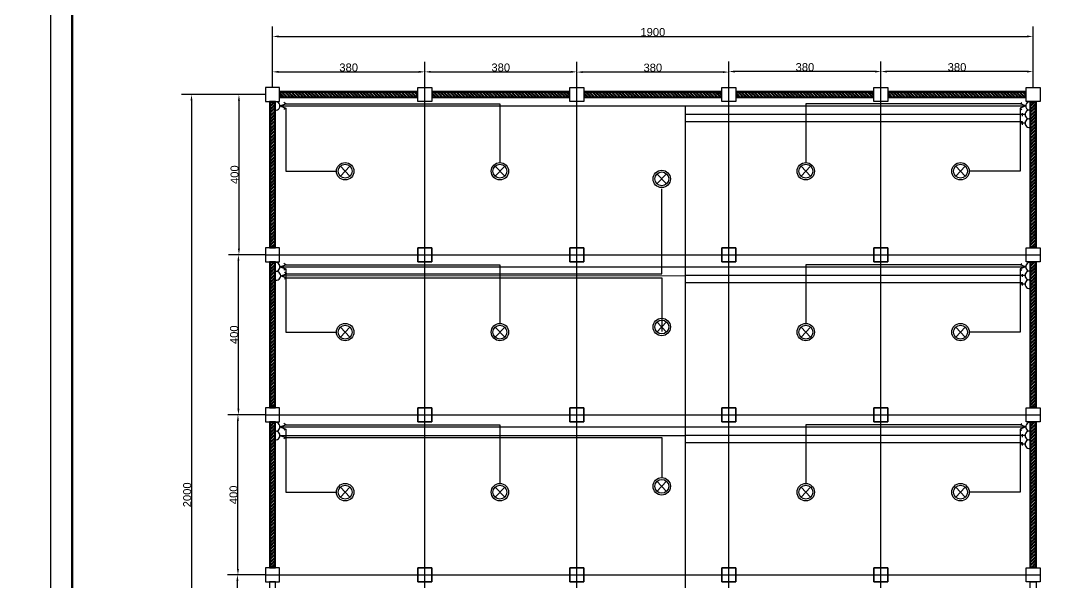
# Model space of a CAD drawing. Header units: centimetres. Extents: x -377343 to 693706, y 194584 to 813780.
# Drawn here: x 193626 to 196216, y 499063 to 500466 of the extents above; entities that cross this region are included whole.
import ezdxf

# ---------------------------------------------------------------- set-up
doc = ezdxf.new("R2010")
doc.units = ezdxf.units.CM
doc.header["$PDMODE"] = 3
doc.layers.add('Layer1', color=7, linetype='Continuous')
doc.layers.add('PIPA', color=11, linetype='Continuous')
doc.layers.add('Legenda', color=252, linetype='Continuous', lineweight=20)
doc.styles.get("Standard").update_dxf_attribs({"font": 'arial.ttf'})
doc.dimstyles.new('ISO-25', dxfattribs={"dimtxt": 2.5, "dimasz": 2.5, "dimexe": 1.25, "dimexo": 0.625, "dimtad": 1, "dimtxsty": 'Standard', "dimcen": 2.5, "dimadec": 0, "dimazin": 0, "dimtfac": 1, "dimtmove": 0, "dimatfit": 3, "dimfxl": 1, "dimarcsym": 0})

# ---------------------------------------------------------------- blocks, each defined once
blk = doc.blocks.new('*D100')
at = {"layer": 'Defpoints', "color": 0, "transparency": 16777216}
for p in [(194635.2, 500338.2), (194255.2, 500298.8), (194635.2, 500298.8)]:
    blk.add_point(p, dxfattribs=at)
at = {"layer": 'Layer1', "color": 0, "lineweight": -2, "transparency": 16777216}
for p, q in [((194255.2, 500299.4), (194255.2, 500363.2)), ((194635.2, 500299.4), (194635.2, 500363.2)), ((194270.2, 500338.2), (194620.2, 500338.2))]:
    blk.add_line(p, q, dxfattribs=at)
at = {"layer": 'Layer1', "color": 0, "transparency": 16777216}
for points in [[(194270.2, 500340.7), (194270.2, 500335.7), (194255.2, 500338.2)], [(194620.2, 500340.7), (194620.2, 500335.7), (194635.2, 500338.2)]]:
    blk.add_solid(points, dxfattribs=at)
at = {"layer": 'Layer1', "color": 0, "transparency": 16777216, "insert": (194445.2, 500349), "char_height": 20, "attachment_point": 5}
blk.add_mtext('380', dxfattribs=at)
blk = doc.blocks.new('*D93')
at = {"layer": 'Defpoints', "color": 0, "transparency": 16777216}
for p in [(195015.2, 500338.2), (194635.2, 500298.8), (195015.2, 500298.8)]:
    blk.add_point(p, dxfattribs=at)
at = {"layer": 'Layer1', "color": 0, "lineweight": -2, "transparency": 16777216}
for p, q in [((194635.2, 500299.4), (194635.2, 500363.2)), ((195015.2, 500299.4), (195015.2, 500363.2)), ((194650.2, 500338.2), (195000.2, 500338.2))]:
    blk.add_line(p, q, dxfattribs=at)
at = {"layer": 'Layer1', "color": 0, "transparency": 16777216}
for points in [[(194650.2, 500340.7), (194650.2, 500335.7), (194635.2, 500338.2)], [(195000.2, 500340.7), (195000.2, 500335.7), (195015.2, 500338.2)]]:
    blk.add_solid(points, dxfattribs=at)
at = {"layer": 'Layer1', "color": 0, "transparency": 16777216, "insert": (194825.2, 500349), "char_height": 20, "attachment_point": 5}
blk.add_mtext('380', dxfattribs=at)
blk = doc.blocks.new('*D94')
at = {"layer": 'Defpoints', "color": 0, "transparency": 16777216}
for p in [(195015.2, 500337.7), (195015.2, 500298.8), (195395.2, 500298.8)]:
    blk.add_point(p, dxfattribs=at)
at = {"layer": 'Layer1', "color": 0, "lineweight": -2, "transparency": 16777216}
for p, q in [((195015.2, 500299.4), (195015.2, 500362.7)), ((195395.2, 500299.4), (195395.2, 500362.7)), ((195380.2, 500337.7), (195030.2, 500337.7))]:
    blk.add_line(p, q, dxfattribs=at)
at = {"layer": 'Layer1', "color": 0, "transparency": 16777216}
for points in [[(195030.2, 500340.2), (195030.2, 500335.2), (195015.2, 500337.7)], [(195380.2, 500340.2), (195380.2, 500335.2), (195395.2, 500337.7)]]:
    blk.add_solid(points, dxfattribs=at)
at = {"layer": 'Layer1', "color": 0, "transparency": 16777216, "insert": (195205.2, 500348.6), "char_height": 20, "attachment_point": 5}
blk.add_mtext('380', dxfattribs=at)
blk = doc.blocks.new('*D95')
at = {"layer": 'Defpoints', "color": 0, "transparency": 16777216}
for p in [(195395.2, 500339), (195395.2, 500298.8), (195775.2, 500298.8)]:
    blk.add_point(p, dxfattribs=at)
at = {"layer": 'Layer1', "color": 0, "lineweight": -2, "transparency": 16777216}
for p, q in [((195395.2, 500299.4), (195395.2, 500364)), ((195775.2, 500299.4), (195775.2, 500364)), ((195760.2, 500339), (195410.2, 500339))]:
    blk.add_line(p, q, dxfattribs=at)
at = {"layer": 'Layer1', "color": 0, "transparency": 16777216}
for points in [[(195410.2, 500341.5), (195410.2, 500336.5), (195395.2, 500339)], [(195760.2, 500341.5), (195760.2, 500336.5), (195775.2, 500339)]]:
    blk.add_solid(points, dxfattribs=at)
at = {"layer": 'Layer1', "color": 0, "transparency": 16777216, "insert": (195585.2, 500349.8), "char_height": 20, "attachment_point": 5}
blk.add_mtext('380', dxfattribs=at)
blk = doc.blocks.new('*D92')
at = {"layer": 'Defpoints', "color": 0, "transparency": 16777216}
for p in [(195775.2, 500339), (195775.2, 500298.8), (196155.2, 500298.8)]:
    blk.add_point(p, dxfattribs=at)
at = {"layer": 'Layer1', "color": 0, "lineweight": -2, "transparency": 16777216}
for p, q in [((195775.2, 500299.4), (195775.2, 500364)), ((196155.2, 500299.4), (196155.2, 500364)), ((196140.2, 500339), (195790.2, 500339))]:
    blk.add_line(p, q, dxfattribs=at)
at = {"layer": 'Layer1', "color": 0, "transparency": 16777216}
for points in [[(195790.2, 500341.5), (195790.2, 500336.5), (195775.2, 500339)], [(196140.2, 500341.5), (196140.2, 500336.5), (196155.2, 500339)]]:
    blk.add_solid(points, dxfattribs=at)
at = {"layer": 'Layer1', "color": 0, "transparency": 16777216, "insert": (195965.2, 500349.8), "char_height": 20, "attachment_point": 5}
blk.add_mtext('380', dxfattribs=at)
blk = doc.blocks.new('*D89')
at = {"layer": 'Defpoints', "color": 0, "transparency": 16777216}
for p in [(196155.2, 500426.7), (194255.2, 500298.8), (196155.2, 500298.8)]:
    blk.add_point(p, dxfattribs=at)
at = {"layer": 'Layer1', "color": 0, "lineweight": -2, "transparency": 16777216}
for p, q in [((194255.2, 500299.4), (194255.2, 500451.7)), ((196155.2, 500299.4), (196155.2, 500451.7)), ((194270.2, 500426.7), (196140.2, 500426.7))]:
    blk.add_line(p, q, dxfattribs=at)
at = {"layer": 'Layer1', "color": 0, "transparency": 16777216}
for points in [[(194270.2, 500429.2), (194270.2, 500424.2), (194255.2, 500426.7)], [(196140.2, 500429.2), (196140.2, 500424.2), (196155.2, 500426.7)]]:
    blk.add_solid(points, dxfattribs=at)
at = {"layer": 'Layer1', "color": 0, "transparency": 16777216, "insert": (195205.2, 500437.5), "char_height": 20, "attachment_point": 5}
blk.add_mtext('1900', dxfattribs=at)
blk = doc.blocks.new('*D96')
at = {"layer": 'Defpoints', "color": 0, "transparency": 16777216}
for p in [(194237.7, 500281.3), (194171, 499881.3), (194237.7, 499881.3)]:
    blk.add_point(p, dxfattribs=at)
at = {"layer": 'Layer1', "color": 0, "lineweight": -2, "transparency": 16777216}
for p, q in [((194237.1, 500281.3), (194146, 500281.3)), ((194171, 500266.3), (194171, 499896.3)), ((194237.1, 499881.3), (194146, 499881.3))]:
    blk.add_line(p, q, dxfattribs=at)
at = {"layer": 'Layer1', "color": 0, "transparency": 16777216}
for points in [[(194168.5, 500266.3), (194173.5, 500266.3), (194171, 500281.3)], [(194168.5, 499896.3), (194173.5, 499896.3), (194171, 499881.3)]]:
    blk.add_solid(points, dxfattribs=at)
at = {"layer": 'Layer1', "color": 0, "transparency": 16777216, "insert": (194160.1, 500081.3), "char_height": 20, "attachment_point": 5, "rotation": 90}
blk.add_mtext('400', dxfattribs=at)
blk = doc.blocks.new('*D97')
at = {"layer": 'Defpoints', "color": 0, "transparency": 16777216}
for p in [(194169.7, 499881.3), (194237.7, 499881.3), (194237.7, 499481.3)]:
    blk.add_point(p, dxfattribs=at)
at = {"layer": 'Layer1', "color": 0, "lineweight": -2, "transparency": 16777216}
for p, q in [((194237.1, 499881.3), (194144.7, 499881.3)), ((194169.7, 499496.3), (194169.7, 499866.3)), ((194237.1, 499481.3), (194144.7, 499481.3))]:
    blk.add_line(p, q, dxfattribs=at)
at = {"layer": 'Layer1', "color": 0, "transparency": 16777216}
for points in [[(194167.2, 499866.3), (194172.2, 499866.3), (194169.7, 499881.3)], [(194167.2, 499496.3), (194172.2, 499496.3), (194169.7, 499481.3)]]:
    blk.add_solid(points, dxfattribs=at)
at = {"layer": 'Layer1', "color": 0, "transparency": 16777216, "insert": (194158.9, 499681.3), "char_height": 20, "attachment_point": 5, "rotation": 90}
blk.add_mtext('400', dxfattribs=at)
blk = doc.blocks.new('*D98')
at = {"layer": 'Defpoints', "color": 0, "transparency": 16777216}
for p in [(194168.5, 499481.3), (194237.1, 499481.3), (194237.7, 499081.3)]:
    blk.add_point(p, dxfattribs=at)
at = {"layer": 'Layer1', "color": 0, "lineweight": -2, "transparency": 16777216}
for p, q in [((194236.5, 499481.3), (194143.5, 499481.3)), ((194168.5, 499096.3), (194168.5, 499466.3)), ((194237.1, 499081.3), (194143.5, 499081.3))]:
    blk.add_line(p, q, dxfattribs=at)
at = {"layer": 'Layer1', "color": 0, "transparency": 16777216}
for points in [[(194166, 499466.3), (194171, 499466.3), (194168.5, 499481.3)], [(194166, 499096.3), (194171, 499096.3), (194168.5, 499081.3)]]:
    blk.add_solid(points, dxfattribs=at)
at = {"layer": 'Layer1', "color": 0, "transparency": 16777216, "insert": (194157.6, 499281.3), "char_height": 20, "attachment_point": 5, "rotation": 90}
blk.add_mtext('400', dxfattribs=at)
blk = doc.blocks.new('*D91')
at = {"layer": 'Defpoints', "color": 0, "transparency": 16777216}
for p in [(194167.2, 499081.3), (194237.1, 499081.3), (194237.7, 498681.3)]:
    blk.add_point(p, dxfattribs=at)
at = {"layer": 'Layer1', "color": 0, "lineweight": -2, "transparency": 16777216}
for p, q in [((194236.5, 499081.3), (194142.2, 499081.3)), ((194167.2, 498696.3), (194167.2, 499066.3)), ((194237.1, 498681.3), (194142.2, 498681.3))]:
    blk.add_line(p, q, dxfattribs=at)
at = {"layer": 'Layer1', "color": 0, "transparency": 16777216}
for points in [[(194164.7, 499066.3), (194169.7, 499066.3), (194167.2, 499081.3)], [(194164.7, 498696.3), (194169.7, 498696.3), (194167.2, 498681.3)]]:
    blk.add_solid(points, dxfattribs=at)
at = {"layer": 'Layer1', "color": 0, "transparency": 16777216, "insert": (194156.4, 498881.3), "char_height": 20, "attachment_point": 5, "rotation": 90}
blk.add_mtext('400', dxfattribs=at)
blk = doc.blocks.new('*D90')
at = {"layer": 'Defpoints', "color": 0, "transparency": 16777216}
for p in [(194237.7, 500281.3), (194052.5, 498281.3), (194237.1, 498281.3)]:
    blk.add_point(p, dxfattribs=at)
at = {"layer": 'Layer1', "color": 0, "lineweight": -2, "transparency": 16777216}
for p, q in [((194237.1, 500281.3), (194027.5, 500281.3)), ((194052.5, 500266.3), (194052.5, 498296.3)), ((194236.5, 498281.3), (194027.5, 498281.3))]:
    blk.add_line(p, q, dxfattribs=at)
at = {"layer": 'Layer1', "color": 0, "transparency": 16777216}
for points in [[(194050, 500266.3), (194055, 500266.3), (194052.5, 500281.3)], [(194050, 498296.3), (194055, 498296.3), (194052.5, 498281.3)]]:
    blk.add_solid(points, dxfattribs=at)
at = {"layer": 'Layer1', "color": 0, "transparency": 16777216, "insert": (194041.7, 499281.3), "char_height": 20, "attachment_point": 5, "rotation": 90}
blk.add_mtext('2000', dxfattribs=at)

msp = doc.modelspace()

# ---------------------------------------------------------------- hatches: boundary and pattern name
at = {"layer": 'Layer1'}
h = msp.add_hatch(dxfattribs=at)
h.set_pattern_fill('ANSI32', color=256, scale=0.6, angle=-90)
h.set_pattern_definition([(315, (-299554.919, 652680.5086), (4.041115254, 4.041115254), []), (315, (-299554.919, 652677.8146), (4.041115254, 4.041115254), [])])
h.paths.add_polyline_path([(194615.729, 500275.806), (194615.729, 500286.806), (194274.729, 500286.806), (194274.729, 500275.806)])
h = msp.add_hatch(dxfattribs=at)
h.set_pattern_fill('ANSI32', color=256, scale=0.6, angle=-90)
h.set_pattern_definition([(315, (-299174.919, 652680.5086), (4.041115254, 4.041115254), []), (315, (-299174.919, 652677.8146), (4.041115254, 4.041115254), [])])
h.paths.add_polyline_path([(194995.729, 500275.806), (194995.729, 500286.806), (194654.729, 500286.806), (194654.729, 500275.806)])
h = msp.add_hatch(dxfattribs=at)
h.set_pattern_fill('ANSI32', color=256, scale=0.6, angle=-90)
h.set_pattern_definition([(315, (-298794.919, 652680.5086), (4.041115254, 4.041115254), []), (315, (-298794.919, 652677.8146), (4.041115254, 4.041115254), [])])
h.paths.add_polyline_path([(195375.729, 500275.806), (195375.729, 500286.806), (195034.729, 500286.806), (195034.729, 500275.806)])
h = msp.add_hatch(dxfattribs=at)
h.set_pattern_fill('ANSI32', color=256, scale=0.6, angle=-90)
h.set_pattern_definition([(315, (-298414.919, 652680.5086), (4.041115254, 4.041115254), []), (315, (-298414.919, 652677.8146), (4.041115254, 4.041115254), [])])
h.paths.add_polyline_path([(195755.729, 500275.806), (195755.729, 500286.806), (195414.729, 500286.806), (195414.729, 500275.806)])
h = msp.add_hatch(dxfattribs=at)
h.set_pattern_fill('ANSI32', color=256, scale=0.6, angle=-90)
h.set_pattern_definition([(315, (-298034.919, 652680.5086), (4.041115254, 4.041115254), []), (315, (-298034.919, 652677.8146), (4.041115254, 4.041115254), [])])
h.paths.add_polyline_path([(196135.729, 500275.806), (196135.729, 500286.806), (195794.729, 500286.806), (195794.729, 500275.806)])
h = msp.add_hatch(dxfattribs=at)
h.set_pattern_fill('ANSI32', color=256, scale=0.6)
h.set_pattern_definition([(45, (41856.0267, 6071.158), (-4.041115254, 4.041115254), []), (45, (41858.721, 6071.158), (-4.041115254, 4.041115254), [])])
h.paths.add_polyline_path([(194260.729, 500261.806), (194249.729, 500261.806), (194249.729, 499900.806), (194260.729, 499900.806)])
h = msp.add_hatch(dxfattribs=at)
h.set_pattern_fill('ANSI32', color=256, scale=0.6)
h.set_pattern_definition([(45, (41476.0267, 6071.158), (-4.041115254, 4.041115254), []), (45, (41478.721, 6071.158), (-4.041115254, 4.041115254), [])])
h.paths.add_polyline_path([(196149.729, 500261.806), (196160.729, 500261.806), (196160.729, 499900.806), (196149.729, 499900.806)])
h = msp.add_hatch(dxfattribs=at)
h.set_pattern_fill('ANSI32', color=256, scale=0.6)
h.set_pattern_definition([(45, (41856.0267, 5671.158), (-4.041115254, 4.041115254), []), (45, (41858.721, 5671.158), (-4.041115254, 4.041115254), [])])
h.paths.add_polyline_path([(194260.729, 499861.806), (194249.729, 499861.806), (194249.729, 499500.806), (194260.729, 499500.806)])
h = msp.add_hatch(dxfattribs=at)
h.set_pattern_fill('ANSI32', color=256, scale=0.6)
h.set_pattern_definition([(45, (41476.0267, 5671.158), (-4.041115254, 4.041115254), []), (45, (41478.721, 5671.158), (-4.041115254, 4.041115254), [])])
h.paths.add_polyline_path([(196149.729, 499861.806), (196160.729, 499861.806), (196160.729, 499500.806), (196149.729, 499500.806)])
h = msp.add_hatch(dxfattribs=at)
h.set_pattern_fill('ANSI32', color=256, scale=0.6)
h.set_pattern_definition([(45, (41856.0267, 5271.158), (-4.041115254, 4.041115254), []), (45, (41858.721, 5271.158), (-4.041115254, 4.041115254), [])])
h.paths.add_polyline_path([(194260.729, 499461.806), (194249.729, 499461.806), (194249.729, 499100.806), (194260.729, 499100.806)])
h = msp.add_hatch(dxfattribs=at)
h.set_pattern_fill('ANSI32', color=256, scale=0.6)
h.set_pattern_definition([(45, (41476.0267, 5271.158), (-4.041115254, 4.041115254), []), (45, (41478.721, 5271.158), (-4.041115254, 4.041115254), [])])
h.paths.add_polyline_path([(196149.729, 499461.806), (196160.729, 499461.806), (196160.729, 499100.806), (196149.729, 499100.806)])

# ---------------------------------------------------------------- linework, layer by layer
for p, q in [((194635.229, 498281.306), (194635.229, 500298.806)), ((195015.229, 498281.306), (195015.229, 500298.806)), ((195395.229, 498281.306), (195395.229, 500298.806)), ((195775.229, 498281.306), (195775.229, 500298.806)), ((194287.808, 500258.275), (194823.075, 500258.275)), ((194823.075, 500258.275), (194823.075, 500111.685)), ((196122.65, 500258.275), (195587.383, 500258.275)), ((195587.383, 500258.275), (195587.383, 500111.685)), ((194273.59, 500252.945), (196136.868, 500252.945)), ((194287.808, 500247.616), (194287.808, 500089.922)), ((195287.162, 498359.662), (195287.162, 500252.945)), ((196123.194, 500231.365), (195287.162, 500231.365)), ((196122.65, 500247.616), (196122.65, 500089.922)), ((196135.123, 500231.365), (196123.194, 500231.365)), ((196129.159, 500227.634), (196129.159, 500234.808)), ((196136.868, 500252.945), (196129.759, 500252.945)), ((196129.159, 500213.368), (195287.162, 500213.368)), ((196135.123, 500209.925), (196123.194, 500209.925)), ((196129.159, 500206.194), (196129.159, 500213.368)), ((194424.533, 500102.47), (194448.461, 500077.373)), ((194448.461, 500102.47), (194424.533, 500077.373)), ((194811.111, 500102.47), (194835.039, 500077.373)), ((194835.039, 500102.47), (194811.111, 500077.373)), ((195599.347, 500102.47), (195575.419, 500077.373)), ((195575.419, 500102.47), (195599.347, 500077.373)), ((195985.925, 500102.47), (195961.997, 500077.373)), ((195961.997, 500102.47), (195985.925, 500077.373)), ((194287.808, 500089.922), (194414.733, 500089.922)), ((195239.418, 500083.239), (195215.49, 500058.143)), ((195215.49, 500083.239), (195239.418, 500058.143)), ((196122.65, 500089.922), (195995.725, 500089.922)), ((194237.729, 499881.306), (196172.729, 499881.306)), ((194273.59, 499850.945), (196136.868, 499850.945)), ((194287.808, 499856.275), (194823.075, 499856.275)), ((194287.808, 499845.616), (194287.808, 499687.922)), ((194823.075, 499856.275), (194823.075, 499709.685)), ((196122.65, 499856.275), (195587.383, 499856.275)), ((195587.383, 499856.275), (195587.383, 499709.685)), ((196122.65, 499845.616), (196122.65, 499687.922)), ((194275.335, 499828.543), (195287.162, 499829.365)), ((196123.194, 499829.365), (195287.162, 499829.365)), ((196135.123, 499829.365), (196123.194, 499829.365)), ((196129.159, 499825.634), (196129.159, 499832.808)), ((196129.159, 499811.368), (195287.162, 499811.368)), ((196135.123, 499807.925), (196123.194, 499807.925)), ((196129.159, 499804.194), (196129.159, 499811.368)), ((195239.418, 499713.24), (195215.49, 499688.143)), ((195215.49, 499713.24), (195239.418, 499688.143)), ((194287.808, 499687.922), (194414.733, 499687.922)), ((194424.533, 499700.47), (194448.461, 499675.373)), ((194448.461, 499700.47), (194424.533, 499675.373)), ((194811.111, 499700.47), (194835.039, 499675.373)), ((194835.039, 499700.47), (194811.111, 499675.373)), ((195599.347, 499700.47), (195575.419, 499675.373)), ((195575.419, 499700.47), (195599.347, 499675.373)), ((195985.925, 499700.47), (195961.997, 499675.373)), ((195961.997, 499700.47), (195985.925, 499675.373)), ((196122.65, 499687.922), (195995.725, 499687.922)), ((194237.729, 499481.306), (196172.729, 499481.306)), ((194287.808, 499456.275), (194823.075, 499456.275)), ((194823.075, 499456.275), (194823.075, 499309.685)), ((196122.65, 499456.275), (195587.383, 499456.275)), ((195587.383, 499456.275), (195587.383, 499309.685)), ((194273.59, 499450.945), (196136.868, 499450.945)), ((194273.59, 499429.506), (195287.162, 499429.365)), ((194287.808, 499445.616), (194287.808, 499287.922)), ((196123.194, 499429.365), (195287.162, 499429.365)), ((196122.65, 499445.616), (196122.65, 499287.922)), ((196135.123, 499429.365), (196123.194, 499429.365)), ((196129.159, 499425.634), (196129.159, 499432.808)), ((196129.159, 499411.368), (195287.162, 499411.368)), ((196135.123, 499407.925), (196123.194, 499407.925)), ((196129.159, 499404.194), (196129.159, 499411.368)), ((194424.533, 499300.47), (194448.461, 499275.373)), ((194448.461, 499300.47), (194424.533, 499275.373)), ((194811.111, 499300.47), (194835.039, 499275.373)), ((194835.039, 499300.47), (194811.111, 499275.373)), ((195239.418, 499315.117), (195215.49, 499290.021)), ((195215.49, 499315.117), (195239.418, 499290.021)), ((195599.347, 499300.47), (195575.419, 499275.373)), ((195575.419, 499300.47), (195599.347, 499275.373)), ((195985.925, 499300.47), (195961.997, 499275.373)), ((195961.997, 499300.47), (195985.925, 499275.373)), ((194287.808, 499287.922), (194414.733, 499287.922)), ((196122.65, 499287.922), (195995.725, 499287.922)), ((194237.729, 499081.306), (196172.729, 499081.306))]:
    msp.add_line(p, q, dxfattribs=at)
for points in [[(194237.729, 500263.806), (194272.729, 500263.806), (194272.729, 500298.806), (194237.729, 500298.806)], [(194272.729, 500288.806), (194272.729, 500273.806), (194617.729, 500273.806), (194617.729, 500288.806)], [(194274.729, 500286.806), (194274.729, 500275.806), (194615.729, 500275.806), (194615.729, 500286.806)], [(194617.729, 500298.806), (194652.729, 500298.806), (194652.729, 500263.806), (194617.729, 500263.806)], [(194652.729, 500288.806), (194652.729, 500273.806), (194997.729, 500273.806), (194997.729, 500288.806)], [(194654.729, 500286.806), (194654.729, 500275.806), (194995.729, 500275.806), (194995.729, 500286.806)], [(194997.729, 500298.806), (195032.729, 500298.806), (195032.729, 500263.806), (194997.729, 500263.806)], [(195032.729, 500288.806), (195032.729, 500273.806), (195377.729, 500273.806), (195377.729, 500288.806)], [(195034.729, 500286.806), (195034.729, 500275.806), (195375.729, 500275.806), (195375.729, 500286.806)], [(195377.729, 500298.806), (195412.729, 500298.806), (195412.729, 500263.806), (195377.729, 500263.806)], [(195412.729, 500288.806), (195412.729, 500273.806), (195757.729, 500273.806), (195757.729, 500288.806)], [(195414.729, 500286.806), (195414.729, 500275.806), (195755.729, 500275.806), (195755.729, 500286.806)], [(195757.729, 500298.806), (195792.729, 500298.806), (195792.729, 500263.806), (195757.729, 500263.806)], [(195792.729, 500288.806), (195792.729, 500273.806), (196137.729, 500273.806), (196137.729, 500288.806)], [(195794.729, 500286.806), (195794.729, 500275.806), (196135.729, 500275.806), (196135.729, 500286.806)], [(196137.729, 500298.806), (196172.729, 500298.806), (196172.729, 500263.806), (196137.729, 500263.806)], [(194247.729, 499898.806), (194262.729, 499898.806), (194262.729, 500263.806), (194247.729, 500263.806)], [(194249.729, 499900.806), (194260.729, 499900.806), (194260.729, 500261.806), (194249.729, 500261.806)], [(196162.729, 499898.806), (196147.729, 499898.806), (196147.729, 500263.806), (196162.729, 500263.806)], [(196160.729, 499900.806), (196149.729, 499900.806), (196149.729, 500261.806), (196160.729, 500261.806)], [(194237.729, 499863.806), (194272.729, 499863.806), (194272.729, 499898.806), (194237.729, 499898.806)], [(194652.729, 499863.806), (194617.729, 499863.806), (194617.729, 499898.806), (194652.729, 499898.806)], [(194617.729, 499863.806), (194652.729, 499863.806), (194652.729, 499898.806), (194617.729, 499898.806)], [(195032.729, 499863.806), (194997.729, 499863.806), (194997.729, 499898.806), (195032.729, 499898.806)], [(194997.729, 499863.806), (195032.729, 499863.806), (195032.729, 499898.806), (194997.729, 499898.806)], [(195412.729, 499863.806), (195377.729, 499863.806), (195377.729, 499898.806), (195412.729, 499898.806)], [(195377.729, 499863.806), (195412.729, 499863.806), (195412.729, 499898.806), (195377.729, 499898.806)], [(195792.729, 499863.806), (195757.729, 499863.806), (195757.729, 499898.806), (195792.729, 499898.806)], [(195757.729, 499863.806), (195792.729, 499863.806), (195792.729, 499898.806), (195757.729, 499898.806)], [(196172.729, 499863.806), (196137.729, 499863.806), (196137.729, 499898.806), (196172.729, 499898.806)], [(194247.729, 499498.806), (194262.729, 499498.806), (194262.729, 499863.806), (194247.729, 499863.806)], [(194249.729, 499500.806), (194260.729, 499500.806), (194260.729, 499861.806), (194249.729, 499861.806)], [(196162.729, 499498.806), (196147.729, 499498.806), (196147.729, 499863.806), (196162.729, 499863.806)], [(196160.729, 499500.806), (196149.729, 499500.806), (196149.729, 499861.806), (196160.729, 499861.806)], [(194237.729, 499463.806), (194272.729, 499463.806), (194272.729, 499498.806), (194237.729, 499498.806)], [(194652.729, 499463.806), (194617.729, 499463.806), (194617.729, 499498.806), (194652.729, 499498.806)], [(194617.729, 499463.806), (194652.729, 499463.806), (194652.729, 499498.806), (194617.729, 499498.806)], [(195032.729, 499463.806), (194997.729, 499463.806), (194997.729, 499498.806), (195032.729, 499498.806)], [(194997.729, 499463.806), (195032.729, 499463.806), (195032.729, 499498.806), (194997.729, 499498.806)], [(195412.729, 499463.806), (195377.729, 499463.806), (195377.729, 499498.806), (195412.729, 499498.806)], [(195377.729, 499463.806), (195412.729, 499463.806), (195412.729, 499498.806), (195377.729, 499498.806)], [(195792.729, 499463.806), (195757.729, 499463.806), (195757.729, 499498.806), (195792.729, 499498.806)], [(195757.729, 499463.806), (195792.729, 499463.806), (195792.729, 499498.806), (195757.729, 499498.806)], [(196172.729, 499463.806), (196137.729, 499463.806), (196137.729, 499498.806), (196172.729, 499498.806)], [(194247.729, 499098.806), (194262.729, 499098.806), (194262.729, 499463.806), (194247.729, 499463.806)], [(194249.729, 499100.806), (194260.729, 499100.806), (194260.729, 499461.806), (194249.729, 499461.806)], [(196162.729, 499098.806), (196147.729, 499098.806), (196147.729, 499463.806), (196162.729, 499463.806)], [(196160.729, 499100.806), (196149.729, 499100.806), (196149.729, 499461.806), (196160.729, 499461.806)], [(194237.729, 499063.806), (194272.729, 499063.806), (194272.729, 499098.806), (194237.729, 499098.806)], [(194652.729, 499063.806), (194617.729, 499063.806), (194617.729, 499098.806), (194652.729, 499098.806)], [(194617.729, 499063.806), (194652.729, 499063.806), (194652.729, 499098.806), (194617.729, 499098.806)], [(195032.729, 499063.806), (194997.729, 499063.806), (194997.729, 499098.806), (195032.729, 499098.806)], [(194997.729, 499063.806), (195032.729, 499063.806), (195032.729, 499098.806), (194997.729, 499098.806)], [(195412.729, 499063.806), (195377.729, 499063.806), (195377.729, 499098.806), (195412.729, 499098.806)], [(195377.729, 499063.806), (195412.729, 499063.806), (195412.729, 499098.806), (195377.729, 499098.806)], [(195792.729, 499063.806), (195757.729, 499063.806), (195757.729, 499098.806), (195792.729, 499098.806)], [(195757.729, 499063.806), (195792.729, 499063.806), (195792.729, 499098.806), (195757.729, 499098.806)], [(196172.729, 499063.806), (196137.729, 499063.806), (196137.729, 499098.806), (196172.729, 499098.806)], [(194247.729, 498698.806), (194262.729, 498698.806), (194262.729, 499063.806), (194247.729, 499063.806)], [(196162.729, 498698.806), (196147.729, 498698.806), (196147.729, 499063.806), (196162.729, 499063.806)]]:
    msp.add_lwpolyline(points, close=True, dxfattribs=at)
for points in [[(194273.59, 500252.945), (194287.808, 500258.275), (194283.198, 500261.426)], [(196136.868, 500252.945), (196122.65, 500258.275), (196127.26, 500261.426)], [(194273.59, 500252.945), (194287.808, 500247.616), (194283.198, 500244.464)], [(196136.868, 500252.945), (196122.65, 500247.616), (196127.26, 500244.464)], [(194289.553, 499833.872), (195227.454, 499833.872), (195227.454, 500045.847)], [(194273.59, 499850.945), (194287.808, 499856.275), (194283.198, 499859.426)], [(194273.59, 499850.945), (194287.808, 499845.616), (194283.198, 499842.464)], [(196136.868, 499850.945), (196122.65, 499856.275), (196127.26, 499859.426)], [(196136.868, 499850.945), (196122.65, 499845.616), (196127.26, 499842.464)], [(194275.335, 499828.543), (194289.553, 499833.872), (194284.943, 499837.024)], [(194275.335, 499828.543), (194289.553, 499823.213), (194284.943, 499820.062)], [(194289.553, 499823.213), (195227.454, 499823.213)], [(195227.454, 499823.213), (195227.454, 499689.333)], [(194273.59, 499450.945), (194287.808, 499456.275), (194283.198, 499459.426)], [(196136.868, 499450.945), (196122.65, 499456.275), (196127.26, 499459.426)], [(194273.59, 499450.945), (194287.808, 499445.616), (194283.198, 499442.464)], [(194273.59, 499429.506), (194287.808, 499424.177), (194283.198, 499421.025)], [(196136.868, 499450.945), (196122.65, 499445.616), (196127.26, 499442.464)], [(194287.808, 499424.177), (195227.454, 499424.177), (195227.454, 499324.332)]]:
    msp.add_lwpolyline(points, dxfattribs=at)
for centre, radius in [((194436.497, 500089.922), 21.763), ((194436.497, 500089.922), 17.338), ((194823.075, 500089.922), 21.763), ((194823.075, 500089.922), 17.338), ((195587.383, 500089.922), 21.763), ((195587.383, 500089.922), 17.338), ((195973.961, 500089.922), 21.763), ((195973.961, 500089.922), 17.338), ((195227.454, 500070.691), 21.763), ((195227.454, 500070.691), 17.338), ((195227.454, 499700.691), 21.763), ((195227.454, 499700.691), 17.338), ((194436.497, 499687.922), 21.763), ((194436.497, 499687.922), 17.338), ((194823.075, 499687.922), 21.763), ((194823.075, 499687.922), 17.338), ((195587.383, 499687.922), 21.763), ((195587.383, 499687.922), 17.338), ((195973.961, 499687.922), 21.763), ((195973.961, 499687.922), 17.338), ((195227.454, 499302.569), 21.763), ((194436.497, 499287.922), 21.763), ((194436.497, 499287.922), 17.338), ((194823.075, 499287.922), 21.763), ((194823.075, 499287.922), 17.338), ((195227.454, 499302.569), 17.338), ((195587.383, 499287.922), 21.763), ((195587.383, 499287.922), 17.338), ((195973.961, 499287.922), 21.763), ((195973.961, 499287.922), 17.338)]:
    msp.add_circle(centre, radius, dxfattribs=at)
for centre, start, end in [((194262.729, 500252.945), 260.755174, 99.244826), ((196147.729, 500252.945), 80.755174, 279.244826), ((196145.984, 500231.365), 80.755174, 279.244826), ((196145.984, 500209.925), 80.755174, 279.244826), ((194262.729, 499850.945), 260.755174, 99.244826), ((196147.729, 499850.945), 80.755174, 279.244826), ((194264.474, 499828.543), 260.755174, 99.244826), ((196145.984, 499829.365), 80.755174, 279.244826), ((196145.984, 499807.925), 80.755174, 279.244826), ((194262.729, 499450.945), 260.755174, 99.244826), ((196147.729, 499450.945), 80.755174, 279.244826), ((194262.729, 499429.506), 260.755174, 99.244826), ((196145.984, 499429.365), 80.755174, 279.244826), ((196145.984, 499407.925), 80.755174, 279.244826)]:
    msp.add_arc(centre, 10.861, start, end, dxfattribs=at)
at = {"layer": 'Legenda', "color": 5, "lineweight": 30}
msp.add_lwpolyline([(193701.028, 500636.246), (197874.267, 500636.246), (197874.267, 497725.679), (193701.028, 497725.679)], close=True, dxfattribs=at)
at = {"layer": 'Legenda', "color": 1, "lineweight": 50}
msp.add_lwpolyline([(193754.531, 500582.743), (197125.224, 500582.743), (197125.224, 497779.182), (193754.531, 497779.182)], close=True, dxfattribs=at)
at = {"layer": 'PIPA', "lineweight": 35, "extrusion": (0, 0.816497, 0.57735), "elevation": 193451.324}
msp.add_lwpolyline([(-421704.212, -325591.681), (-159560.265, -63447.734), (377343.333, -600351.331), (-158232.47, -1135927.133), (-693706.405, -600453.199), (-454216.825, -360963.619)], dxfattribs=at)

# ---------------------------------------------------------------- dimensions: what is measured, and where the dimension line sits
at = {"layer": 'Layer1'}
for base, p1, p2, picture, middle in [((196155.229, 500426.666), (194255.229, 500298.806), (196155.229, 500298.806), '*D89', (195205.229, 500437.503)), ((194635.229, 500338.151), (194255.229, 500298.806), (194635.229, 500298.806), '*D100', (194445.229, 500348.994)), ((195015.229, 500338.151), (194635.229, 500298.806), (195015.229, 500298.806), '*D93', (194825.229, 500348.994)), ((195015.229, 500337.734), (195395.229, 500298.806), (195015.229, 500298.806), '*D94', (195205.229, 500348.577)), ((195395.229, 500338.984), (195775.229, 500298.806), (195395.229, 500298.806), '*D95', (195585.229, 500349.827)), ((195775.229, 500338.984), (196155.229, 500298.806), (195775.229, 500298.806), '*D92', (195965.229, 500349.827))]:
    dim = msp.add_linear_dim(base=base, p1=p1, p2=p2, dimstyle='ISO-25', override={"dimtxt": 20, "dimasz": 15, "dimexe": 25}, dxfattribs=at)
    dim.commit()
    dim.dimension.update_dxf_attribs({"geometry": picture, "text_midpoint": middle})
for base, p1, p2, picture, middle in [((194052.547, 498281.306), (194237.729, 500281.306), (194237.104, 498281.306), '*D90', (194041.71, 499281.306)), ((194170.977, 499881.306), (194237.729, 500281.306), (194237.729, 499881.306), '*D96', (194160.14, 500081.306)), ((194169.727, 499881.306), (194237.729, 499481.306), (194237.729, 499881.306), '*D97', (194158.89, 499681.306)), ((194168.477, 499481.306), (194237.729, 499081.306), (194237.104, 499481.306), '*D98', (194157.64, 499281.306)), ((194167.227, 499081.306), (194237.729, 498681.306), (194237.104, 499081.306), '*D91', (194156.39, 498881.306))]:
    dim = msp.add_linear_dim(base=base, p1=p1, p2=p2, angle=90, dimstyle='ISO-25', override={"dimtxt": 20, "dimasz": 15, "dimexe": 25}, dxfattribs=at)
    dim.commit()
    dim.dimension.update_dxf_attribs({"geometry": picture, "text_midpoint": middle})

doc.saveas('drawing.dxf')
